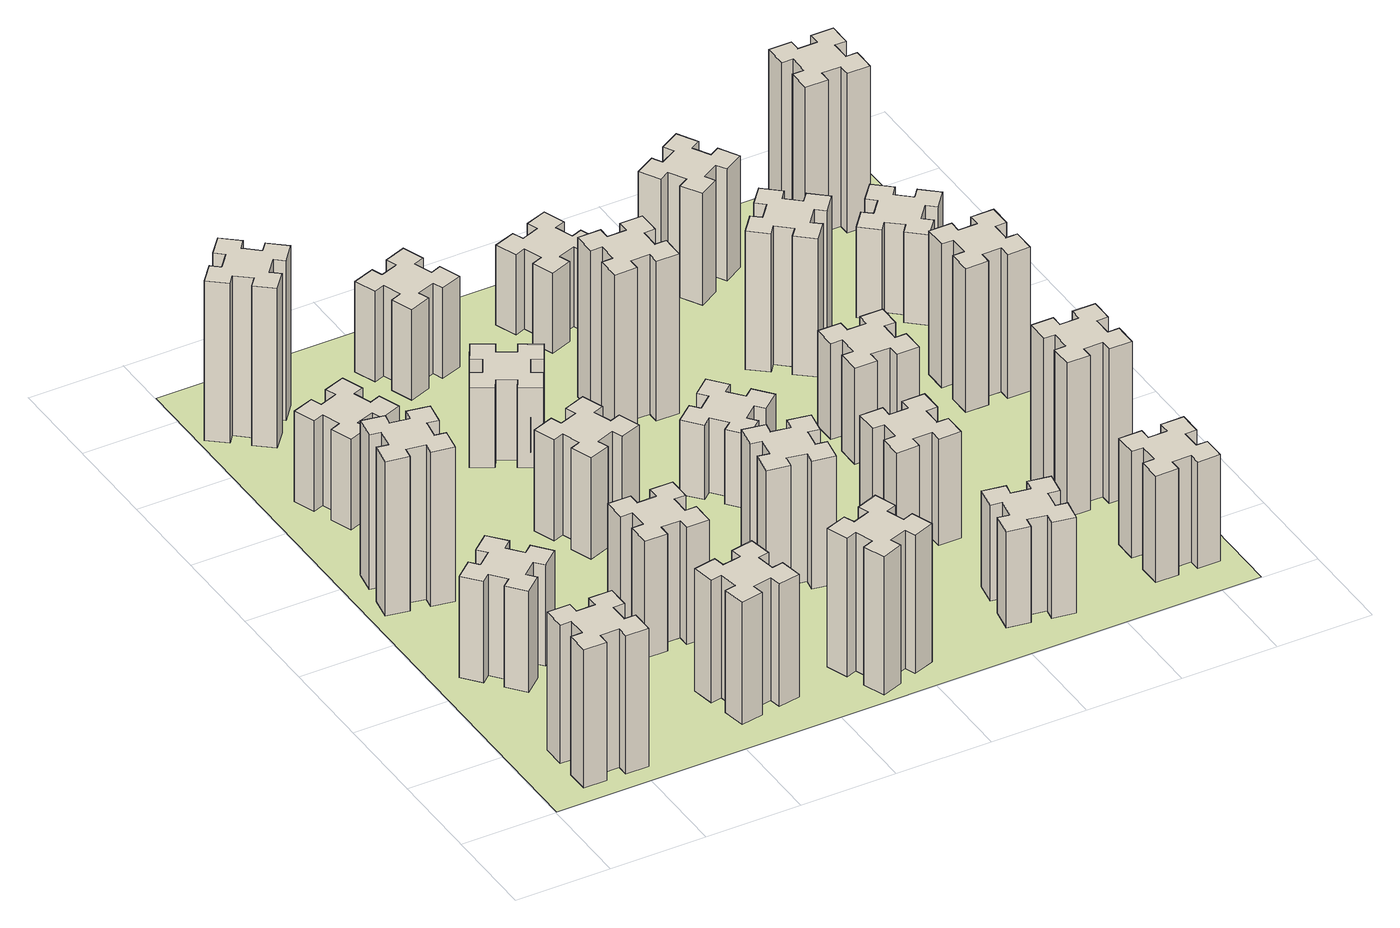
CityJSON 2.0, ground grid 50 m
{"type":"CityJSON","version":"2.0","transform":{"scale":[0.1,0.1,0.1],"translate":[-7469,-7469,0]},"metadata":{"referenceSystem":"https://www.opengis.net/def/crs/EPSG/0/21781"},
"CityObjects":{
"building1":{"type":"Building","attributes":{"class":"1000","function":"1000","usage":"1000","yearOfConstruction":2016,"roofType":"1000","measuredHeight":78,"storeysAboveGround":30,"storeysBelowGround":0},"geometry":[{"type":"Solid","lod":"1","boundaries":[[[[0,1,2,3,4,5,6,7,8,9,10,11,12,13,14,15,16,17,18,19]],[[17,16,20,21]],[[16,15,22,20]],[[15,14,23,22]],[[14,13,24,23]],[[13,12,25,24]],[[12,11,26,25]],[[11,10,27,26]],[[10,9,28,27]],[[9,8,29,28]],[[8,7,30,29]],[[7,6,31,30]],[[6,5,32,31]],[[5,4,33,32]],[[4,3,34,33]],[[3,2,35,34]],[[2,1,36,35]],[[1,0,37,36]],[[0,19,38,37]],[[19,18,39,38]],[[18,17,21,39]],[[24,25,26,27,28,29,30,31,32,33,34,35,36,37,38,39,21,20,22,23]]]]}]},
"building2":{"type":"Building","attributes":{"class":"1000","function":"1000","usage":"1000","yearOfConstruction":2016,"roofType":"1000","measuredHeight":57,"storeysAboveGround":30,"storeysBelowGround":0},"geometry":[{"type":"Solid","lod":"1","boundaries":[[[[40,41,42,43,44,45,46,47,48,49,50,51,52,53,54,55,56,57,58,59]],[[57,56,60,61]],[[56,55,62,60]],[[55,54,63,62]],[[54,53,64,63]],[[53,52,65,64]],[[52,51,66,65]],[[51,50,67,66]],[[50,49,68,67]],[[49,48,69,68]],[[48,47,70,69]],[[47,46,71,70]],[[46,45,72,71]],[[45,44,73,72]],[[44,43,74,73]],[[43,42,75,74]],[[42,41,76,75]],[[41,40,77,76]],[[40,59,78,77]],[[59,58,79,78]],[[58,57,61,79]],[[64,65,66,67,68,69,70,71,72,73,74,75,76,77,78,79,61,60,62,63]]]]}]},
"building3":{"type":"Building","attributes":{"class":"1000","function":"1000","usage":"1000","yearOfConstruction":2016,"roofType":"1000","measuredHeight":87,"storeysAboveGround":30,"storeysBelowGround":0},"geometry":[{"type":"Solid","lod":"1","boundaries":[[[[80,81,82,83,84,85,86,87,88,89,90,91,92,93,94,95,96,97,98,99]],[[97,96,100,101]],[[96,95,102,100]],[[95,94,103,102]],[[94,93,104,103]],[[93,92,105,104]],[[92,91,106,105]],[[91,90,107,106]],[[90,89,108,107]],[[89,88,109,108]],[[88,87,110,109]],[[87,86,111,110]],[[86,85,112,111]],[[85,84,113,112]],[[84,83,114,113]],[[83,82,115,114]],[[82,81,116,115]],[[81,80,117,116]],[[80,99,118,117]],[[99,98,119,118]],[[98,97,101,119]],[[104,105,106,107,108,109,110,111,112,113,114,115,116,117,118,119,101,100,102,103]]]]}]},
"building4":{"type":"Building","attributes":{"class":"1000","function":"1000","usage":"1000","yearOfConstruction":2016,"roofType":"1000","measuredHeight":51,"storeysAboveGround":30,"storeysBelowGround":0},"geometry":[{"type":"Solid","lod":"1","boundaries":[[[[120,121,122,123,124,125,126,127,128,129,130,131,132,133,134,135,136,137,138,139]],[[137,136,140,141]],[[136,135,142,140]],[[135,134,143,142]],[[134,133,144,143]],[[133,132,145,144]],[[132,131,146,145]],[[131,130,147,146]],[[130,129,148,147]],[[129,128,149,148]],[[128,127,150,149]],[[127,126,151,150]],[[126,125,152,151]],[[125,124,153,152]],[[124,123,154,153]],[[123,122,155,154]],[[122,121,156,155]],[[121,120,157,156]],[[120,139,158,157]],[[139,138,159,158]],[[138,137,141,159]],[[144,145,146,147,148,149,150,151,152,153,154,155,156,157,158,159,141,140,142,143]]]]}]},
"building5":{"type":"Building","attributes":{"class":"1000","function":"1000","usage":"1000","yearOfConstruction":2016,"roofType":"1000","measuredHeight":90,"storeysAboveGround":30,"storeysBelowGround":0},"geometry":[{"type":"Solid","lod":"1","boundaries":[[[[160,161,162,163,164,165,166,167,168,169,170,171,172,173,174,175,176,177,178,179]],[[177,176,180,181]],[[176,175,182,180]],[[175,174,183,182]],[[174,173,184,183]],[[173,172,185,184]],[[172,171,186,185]],[[171,170,187,186]],[[170,169,188,187]],[[169,168,189,188]],[[168,167,190,189]],[[167,166,191,190]],[[166,165,192,191]],[[165,164,193,192]],[[164,163,194,193]],[[163,162,195,194]],[[162,161,196,195]],[[161,160,197,196]],[[160,179,198,197]],[[179,178,199,198]],[[178,177,181,199]],[[184,185,186,187,188,189,190,191,192,193,194,195,196,197,198,199,181,180,182,183]]]]}]},
"building6":{"type":"Building","attributes":{"class":"1000","function":"1000","usage":"1000","yearOfConstruction":2016,"roofType":"1000","measuredHeight":69,"storeysAboveGround":30,"storeysBelowGround":0},"geometry":[{"type":"Solid","lod":"1","boundaries":[[[[200,201,202,203,204,205,206,207,208,209,210,211,212,213,214,215,216,217,218,219]],[[217,216,220,221]],[[216,215,222,220]],[[215,214,223,222]],[[214,213,224,223]],[[213,212,225,224]],[[212,211,226,225]],[[211,210,227,226]],[[210,209,228,227]],[[209,208,229,228]],[[208,207,230,229]],[[207,206,231,230]],[[206,205,232,231]],[[205,204,233,232]],[[204,203,234,233]],[[203,202,235,234]],[[202,201,236,235]],[[201,200,237,236]],[[200,219,238,237]],[[219,218,239,238]],[[218,217,221,239]],[[224,225,226,227,228,229,230,231,232,233,234,235,236,237,238,239,221,220,222,223]]]]}]},
"building7":{"type":"Building","attributes":{"class":"1000","function":"1000","usage":"1000","yearOfConstruction":2016,"roofType":"1000","measuredHeight":66,"storeysAboveGround":30,"storeysBelowGround":0},"geometry":[{"type":"Solid","lod":"1","boundaries":[[[[240,241,242,243,244,245,246,247,248,249,250,251,252,253,254,255,256,257,258,259]],[[257,256,260,261]],[[256,255,262,260]],[[255,254,263,262]],[[254,253,264,263]],[[253,252,265,264]],[[252,251,266,265]],[[251,250,267,266]],[[250,249,268,267]],[[249,248,269,268]],[[248,247,270,269]],[[247,246,271,270]],[[246,245,272,271]],[[245,244,273,272]],[[244,243,274,273]],[[243,242,275,274]],[[242,241,276,275]],[[241,240,277,276]],[[240,259,278,277]],[[259,258,279,278]],[[258,257,261,279]],[[264,265,266,267,268,269,270,271,272,273,274,275,276,277,278,279,261,260,262,263]]]]}]},
"building8":{"type":"Building","attributes":{"class":"1000","function":"1000","usage":"1000","yearOfConstruction":2016,"roofType":"1000","measuredHeight":57,"storeysAboveGround":30,"storeysBelowGround":0},"geometry":[{"type":"Solid","lod":"1","boundaries":[[[[280,281,282,283,284,285,286,287,288,289,290,291,292,293,294,295,296,297,298,299]],[[297,296,300,301]],[[296,295,302,300]],[[295,294,303,302]],[[294,293,304,303]],[[293,292,305,304]],[[292,291,306,305]],[[291,290,307,306]],[[290,289,308,307]],[[289,288,309,308]],[[288,287,310,309]],[[287,286,311,310]],[[286,285,312,311]],[[285,284,313,312]],[[284,283,314,313]],[[283,282,315,314]],[[282,281,316,315]],[[281,280,317,316]],[[280,299,318,317]],[[299,298,319,318]],[[298,297,301,319]],[[304,305,306,307,308,309,310,311,312,313,314,315,316,317,318,319,301,300,302,303]]]]}]},
"building9":{"type":"Building","attributes":{"class":"1000","function":"1000","usage":"1000","yearOfConstruction":2016,"roofType":"1000","measuredHeight":78,"storeysAboveGround":30,"storeysBelowGround":0},"geometry":[{"type":"Solid","lod":"1","boundaries":[[[[320,321,322,323,324,325,326,327,328,329,330,331,332,333,334,335,336,337,338,339]],[[337,336,340,341]],[[336,335,342,340]],[[335,334,343,342]],[[334,333,344,343]],[[333,332,345,344]],[[332,331,346,345]],[[331,330,347,346]],[[330,329,348,347]],[[329,328,349,348]],[[328,327,350,349]],[[327,326,351,350]],[[326,325,352,351]],[[325,324,353,352]],[[324,323,354,353]],[[323,322,355,354]],[[322,321,356,355]],[[321,320,357,356]],[[320,339,358,357]],[[339,338,359,358]],[[338,337,341,359]],[[344,345,346,347,348,349,350,351,352,353,354,355,356,357,358,359,341,340,342,343]]]]}]},
"building10":{"type":"Building","attributes":{"class":"1000","function":"1000","usage":"1000","yearOfConstruction":2016,"roofType":"1000","measuredHeight":45,"storeysAboveGround":30,"storeysBelowGround":0},"geometry":[{"type":"Solid","lod":"1","boundaries":[[[[360,361,362,363,364,365,366,367,368,369,370,371,372,373,374,375,376,377,378,379]],[[377,376,380,381]],[[376,375,382,380]],[[375,374,383,382]],[[374,373,384,383]],[[373,372,385,384]],[[372,371,386,385]],[[371,370,387,386]],[[370,369,388,387]],[[369,368,389,388]],[[368,367,390,389]],[[367,366,391,390]],[[366,365,392,391]],[[365,364,393,392]],[[364,363,394,393]],[[363,362,395,394]],[[362,361,396,395]],[[361,360,397,396]],[[360,379,398,397]],[[379,378,399,398]],[[378,377,381,399]],[[384,385,386,387,388,389,390,391,392,393,394,395,396,397,398,399,381,380,382,383]]]]}]},
"building11":{"type":"Building","attributes":{"class":"1000","function":"1000","usage":"1000","yearOfConstruction":2016,"roofType":"1000","measuredHeight":51,"storeysAboveGround":30,"storeysBelowGround":0},"geometry":[{"type":"Solid","lod":"1","boundaries":[[[[400,401,402,403,404,405,406,407,408,409,410,411,412,413,414,415,416,417,418,419]],[[417,416,420,421]],[[416,415,422,420]],[[415,414,423,422]],[[414,413,424,423]],[[413,412,425,424]],[[412,411,426,425]],[[411,410,427,426]],[[410,409,428,427]],[[409,408,429,428]],[[408,407,430,429]],[[407,406,431,430]],[[406,405,432,431]],[[405,404,433,432]],[[404,403,434,433]],[[403,402,435,434]],[[402,401,436,435]],[[401,400,437,436]],[[400,419,438,437]],[[419,418,439,438]],[[418,417,421,439]],[[424,425,426,427,428,429,430,431,432,433,434,435,436,437,438,439,421,420,422,423]]]]}]},
"building12":{"type":"Building","attributes":{"class":"1000","function":"1000","usage":"1000","yearOfConstruction":2016,"roofType":"1000","measuredHeight":72,"storeysAboveGround":30,"storeysBelowGround":0},"geometry":[{"type":"Solid","lod":"1","boundaries":[[[[440,441,442,443,444,445,446,447,448,449,450,451,452,453,454,455,456,457,458,459]],[[457,456,460,461]],[[456,455,462,460]],[[455,454,463,462]],[[454,453,464,463]],[[453,452,465,464]],[[452,451,466,465]],[[451,450,467,466]],[[450,449,468,467]],[[449,448,469,468]],[[448,447,470,469]],[[447,446,471,470]],[[446,445,472,471]],[[445,444,473,472]],[[444,443,474,473]],[[443,442,475,474]],[[442,441,476,475]],[[441,440,477,476]],[[440,459,478,477]],[[459,458,479,478]],[[458,457,461,479]],[[464,465,466,467,468,469,470,471,472,473,474,475,476,477,478,479,461,460,462,463]]]]}]},
"building13":{"type":"Building","attributes":{"class":"1000","function":"1000","usage":"1000","yearOfConstruction":2016,"roofType":"1000","measuredHeight":42,"storeysAboveGround":30,"storeysBelowGround":0},"geometry":[{"type":"Solid","lod":"1","boundaries":[[[[480,481,482,483,484,485,486,487,488,489,490,491,492,493,494,495,496,497,498,499]],[[497,496,500,501]],[[496,495,502,500]],[[495,494,503,502]],[[494,493,504,503]],[[493,492,505,504]],[[492,491,506,505]],[[491,490,507,506]],[[490,489,508,507]],[[489,488,509,508]],[[488,487,510,509]],[[487,486,511,510]],[[486,485,512,511]],[[485,484,513,512]],[[484,483,514,513]],[[483,482,515,514]],[[482,481,516,515]],[[481,480,517,516]],[[480,499,518,517]],[[499,498,519,518]],[[498,497,501,519]],[[504,505,506,507,508,509,510,511,512,513,514,515,516,517,518,519,501,500,502,503]]]]}]},
"building14":{"type":"Building","attributes":{"class":"1000","function":"1000","usage":"1000","yearOfConstruction":2016,"roofType":"1000","measuredHeight":90,"storeysAboveGround":30,"storeysBelowGround":0},"geometry":[{"type":"Solid","lod":"1","boundaries":[[[[520,521,522,523,524,525,526,527,528,529,530,531,532,533,534,535,536,537,538,539]],[[537,536,540,541]],[[536,535,542,540]],[[535,534,543,542]],[[534,533,544,543]],[[533,532,545,544]],[[532,531,546,545]],[[531,530,547,546]],[[530,529,548,547]],[[529,528,549,548]],[[528,527,550,549]],[[527,526,551,550]],[[526,525,552,551]],[[525,524,553,552]],[[524,523,554,553]],[[523,522,555,554]],[[522,521,556,555]],[[521,520,557,556]],[[520,539,558,557]],[[539,538,559,558]],[[538,537,541,559]],[[544,545,546,547,548,549,550,551,552,553,554,555,556,557,558,559,541,540,542,543]]]]}]},
"building15":{"type":"Building","attributes":{"class":"1000","function":"1000","usage":"1000","yearOfConstruction":2016,"roofType":"1000","measuredHeight":54,"storeysAboveGround":30,"storeysBelowGround":0},"geometry":[{"type":"Solid","lod":"1","boundaries":[[[[560,561,562,563,564,565,566,567,568,569,570,571,572,573,574,575,576,577,578,579]],[[577,576,580,581]],[[576,575,582,580]],[[575,574,583,582]],[[574,573,584,583]],[[573,572,585,584]],[[572,571,586,585]],[[571,570,587,586]],[[570,569,588,587]],[[569,568,589,588]],[[568,567,590,589]],[[567,566,591,590]],[[566,565,592,591]],[[565,564,593,592]],[[564,563,594,593]],[[563,562,595,594]],[[562,561,596,595]],[[561,560,597,596]],[[560,579,598,597]],[[579,578,599,598]],[[578,577,581,599]],[[584,585,586,587,588,589,590,591,592,593,594,595,596,597,598,599,581,580,582,583]]]]}]},
"building16":{"type":"Building","attributes":{"class":"1000","function":"1000","usage":"1000","yearOfConstruction":2016,"roofType":"1000","measuredHeight":60,"storeysAboveGround":30,"storeysBelowGround":0},"geometry":[{"type":"Solid","lod":"1","boundaries":[[[[600,601,602,603,604,605,606,607,608,609,610,611,612,613,614,615,616,617,618,619]],[[617,616,620,621]],[[616,615,622,620]],[[615,614,623,622]],[[614,613,624,623]],[[613,612,625,624]],[[612,611,626,625]],[[611,610,627,626]],[[610,609,628,627]],[[609,608,629,628]],[[608,607,630,629]],[[607,606,631,630]],[[606,605,632,631]],[[605,604,633,632]],[[604,603,634,633]],[[603,602,635,634]],[[602,601,636,635]],[[601,600,637,636]],[[600,619,638,637]],[[619,618,639,638]],[[618,617,621,639]],[[624,625,626,627,628,629,630,631,632,633,634,635,636,637,638,639,621,620,622,623]]]]}]},
"building17":{"type":"Building","attributes":{"class":"1000","function":"1000","usage":"1000","yearOfConstruction":2016,"roofType":"1000","measuredHeight":45,"storeysAboveGround":30,"storeysBelowGround":0},"geometry":[{"type":"Solid","lod":"1","boundaries":[[[[640,641,642,643,644,645,646,647,648,649,650,651,652,653,654,655,656,657,658,659]],[[657,656,660,661]],[[656,655,662,660]],[[655,654,663,662]],[[654,653,664,663]],[[653,652,665,664]],[[652,651,666,665]],[[651,650,667,666]],[[650,649,668,667]],[[649,648,669,668]],[[648,647,670,669]],[[647,646,671,670]],[[646,645,672,671]],[[645,644,673,672]],[[644,643,674,673]],[[643,642,675,674]],[[642,641,676,675]],[[641,640,677,676]],[[640,659,678,677]],[[659,658,679,678]],[[658,657,661,679]],[[664,665,666,667,668,669,670,671,672,673,674,675,676,677,678,679,661,660,662,663]]]]}]},
"building18":{"type":"Building","attributes":{"class":"1000","function":"1000","usage":"1000","yearOfConstruction":2016,"roofType":"1000","measuredHeight":54,"storeysAboveGround":30,"storeysBelowGround":0},"geometry":[{"type":"Solid","lod":"1","boundaries":[[[[680,681,682,683,684,685,686,687,688,689,690,691,692,693,694,695,696,697,698,699]],[[697,696,700,701]],[[696,695,702,700]],[[695,694,703,702]],[[694,693,704,703]],[[693,692,705,704]],[[692,691,706,705]],[[691,690,707,706]],[[690,689,708,707]],[[689,688,709,708]],[[688,687,710,709]],[[687,686,711,710]],[[686,685,712,711]],[[685,684,713,712]],[[684,683,714,713]],[[683,682,715,714]],[[682,681,716,715]],[[681,680,717,716]],[[680,699,718,717]],[[699,698,719,718]],[[698,697,701,719]],[[704,705,706,707,708,709,710,711,712,713,714,715,716,717,718,719,701,700,702,703]]]]}]},
"building19":{"type":"Building","attributes":{"class":"1000","function":"1000","usage":"1000","yearOfConstruction":2016,"roofType":"1000","measuredHeight":78,"storeysAboveGround":30,"storeysBelowGround":0},"geometry":[{"type":"Solid","lod":"1","boundaries":[[[[720,721,722,723,724,725,726,727,728,729,730,731,732,733,734,735,736,737,738,739]],[[737,736,740,741]],[[736,735,742,740]],[[735,734,743,742]],[[734,733,744,743]],[[733,732,745,744]],[[732,731,746,745]],[[731,730,747,746]],[[730,729,748,747]],[[729,728,749,748]],[[728,727,750,749]],[[727,726,751,750]],[[726,725,752,751]],[[725,724,753,752]],[[724,723,754,753]],[[723,722,755,754]],[[722,721,756,755]],[[721,720,757,756]],[[720,739,758,757]],[[739,738,759,758]],[[738,737,741,759]],[[744,745,746,747,748,749,750,751,752,753,754,755,756,757,758,759,741,740,742,743]]]]}]},
"building20":{"type":"Building","attributes":{"class":"1000","function":"1000","usage":"1000","yearOfConstruction":2016,"roofType":"1000","measuredHeight":60,"storeysAboveGround":30,"storeysBelowGround":0},"geometry":[{"type":"Solid","lod":"1","boundaries":[[[[760,761,762,763,764,765,766,767,768,769,770,771,772,773,774,775,776,777,778,779]],[[777,776,780,781]],[[776,775,782,780]],[[775,774,783,782]],[[774,773,784,783]],[[773,772,785,784]],[[772,771,786,785]],[[771,770,787,786]],[[770,769,788,787]],[[769,768,789,788]],[[768,767,790,789]],[[767,766,791,790]],[[766,765,792,791]],[[765,764,793,792]],[[764,763,794,793]],[[763,762,795,794]],[[762,761,796,795]],[[761,760,797,796]],[[760,779,798,797]],[[779,778,799,798]],[[778,777,781,799]],[[784,785,786,787,788,789,790,791,792,793,794,795,796,797,798,799,781,780,782,783]]]]}]},
"building21":{"type":"Building","attributes":{"class":"1000","function":"1000","usage":"1000","yearOfConstruction":2016,"roofType":"1000","measuredHeight":63,"storeysAboveGround":30,"storeysBelowGround":0},"geometry":[{"type":"Solid","lod":"1","boundaries":[[[[800,801,802,803,804,805,806,807,808,809,810,811,812,813,814,815,816,817,818,819]],[[817,816,820,821]],[[816,815,822,820]],[[815,814,823,822]],[[814,813,824,823]],[[813,812,825,824]],[[812,811,826,825]],[[811,810,827,826]],[[810,809,828,827]],[[809,808,829,828]],[[808,807,830,829]],[[807,806,831,830]],[[806,805,832,831]],[[805,804,833,832]],[[804,803,834,833]],[[803,802,835,834]],[[802,801,836,835]],[[801,800,837,836]],[[800,819,838,837]],[[819,818,839,838]],[[818,817,821,839]],[[824,825,826,827,828,829,830,831,832,833,834,835,836,837,838,839,821,820,822,823]]]]}]},
"building22":{"type":"Building","attributes":{"class":"1000","function":"1000","usage":"1000","yearOfConstruction":2016,"roofType":"1000","measuredHeight":87,"storeysAboveGround":30,"storeysBelowGround":0},"geometry":[{"type":"Solid","lod":"1","boundaries":[[[[840,841,842,843,844,845,846,847,848,849,850,851,852,853,854,855,856,857,858,859]],[[857,856,860,861]],[[856,855,862,860]],[[855,854,863,862]],[[854,853,864,863]],[[853,852,865,864]],[[852,851,866,865]],[[851,850,867,866]],[[850,849,868,867]],[[849,848,869,868]],[[848,847,870,869]],[[847,846,871,870]],[[846,845,872,871]],[[845,844,873,872]],[[844,843,874,873]],[[843,842,875,874]],[[842,841,876,875]],[[841,840,877,876]],[[840,859,878,877]],[[859,858,879,878]],[[858,857,861,879]],[[864,865,866,867,868,869,870,871,872,873,874,875,876,877,878,879,861,860,862,863]]]]}]},
"building23":{"type":"Building","attributes":{"class":"1000","function":"1000","usage":"1000","yearOfConstruction":2016,"roofType":"1000","measuredHeight":81,"storeysAboveGround":30,"storeysBelowGround":0},"geometry":[{"type":"Solid","lod":"1","boundaries":[[[[880,881,882,883,884,885,886,887,888,889,890,891,892,893,894,895,896,897,898,899]],[[897,896,900,901]],[[896,895,902,900]],[[895,894,903,902]],[[894,893,904,903]],[[893,892,905,904]],[[892,891,906,905]],[[891,890,907,906]],[[890,889,908,907]],[[889,888,909,908]],[[888,887,910,909]],[[887,886,911,910]],[[886,885,912,911]],[[885,884,913,912]],[[884,883,914,913]],[[883,882,915,914]],[[882,881,916,915]],[[881,880,917,916]],[[880,899,918,917]],[[899,898,919,918]],[[898,897,901,919]],[[904,905,906,907,908,909,910,911,912,913,914,915,916,917,918,919,901,900,902,903]]]]}]},
"building24":{"type":"Building","attributes":{"class":"1000","function":"1000","usage":"1000","yearOfConstruction":2016,"roofType":"1000","measuredHeight":51,"storeysAboveGround":30,"storeysBelowGround":0},"geometry":[{"type":"Solid","lod":"1","boundaries":[[[[920,921,922,923,924,925,926,927,928,929,930,931,932,933,934,935,936,937,938,939]],[[937,936,940,941]],[[936,935,942,940]],[[935,934,943,942]],[[934,933,944,943]],[[933,932,945,944]],[[932,931,946,945]],[[931,930,947,946]],[[930,929,948,947]],[[929,928,949,948]],[[928,927,950,949]],[[927,926,951,950]],[[926,925,952,951]],[[925,924,953,952]],[[924,923,954,953]],[[923,922,955,954]],[[922,921,956,955]],[[921,920,957,956]],[[920,939,958,957]],[[939,938,959,958]],[[938,937,941,959]],[[944,945,946,947,948,949,950,951,952,953,954,955,956,957,958,959,941,940,942,943]]]]}]},
"building25":{"type":"Building","attributes":{"class":"1000","function":"1000","usage":"1000","yearOfConstruction":2016,"roofType":"1000","measuredHeight":90,"storeysAboveGround":30,"storeysBelowGround":0},"geometry":[{"type":"Solid","lod":"1","boundaries":[[[[960,961,962,963,964,965,966,967,968,969,970,971,972,973,974,975,976,977,978,979]],[[977,976,980,981]],[[976,975,982,980]],[[975,974,983,982]],[[974,973,984,983]],[[973,972,985,984]],[[972,971,986,985]],[[971,970,987,986]],[[970,969,988,987]],[[969,968,989,988]],[[968,967,990,989]],[[967,966,991,990]],[[966,965,992,991]],[[965,964,993,992]],[[964,963,994,993]],[[963,962,995,994]],[[962,961,996,995]],[[961,960,997,996]],[[960,979,998,997]],[[979,978,999,998]],[[978,977,981,999]],[[984,985,986,987,988,989,990,991,992,993,994,995,996,997,998,999,981,980,982,983]]]]}]},
"landuse1":{"type":"LandUse","attributes":{"name":"plot1","function":"1010"},"geometry":[{"type":"MultiSurface","lod":"1","boundaries":[[[1000,1001,1002,1003]]]}]}
},
"vertices":[
[485,225,0],[485,325,0],[545,325,0],[545,445,0],[425,445,0],[425,385,0],[325,385,0],[325,445,0],[205,445,0],[205,325,0],[265,325,0],[265,225,0],[205,225,0],[205,105,0],[325,105,0],[325,165,0],[425,165,0],[425,105,0],[545,105,0],[545,225,0],[425,165,780],[425,105,780],[325,165,780],[325,105,780],[205,105,780],[205,225,780],[265,225,780],[265,325,780],[205,325,780],[205,445,780],[325,445,780],[325,385,780],[425,385,780],[425,445,780],[545,445,780],[545,325,780],[485,325,780],[485,225,780],[545,225,780],[545,105,780],
[492,1148,0],[427,1224,0],[473,1263,0],[396,1355,0],[304,1278,0],[343,1232,0],[266,1167,0],[228,1213,0],[136,1136,0],[213,1044,0],[259,1083,0],[323,1006,0],[277,968,0],[354,876,0],[446,953,0],[408,999,0],[484,1063,0],[523,1017,0],[615,1094,0],[538,1186,0],[484,1063,570],[523,1017,570],[408,999,570],[446,953,570],[354,876,570],[277,968,570],[323,1006,570],[259,1083,570],[213,1044,570],[136,1136,570],[228,1213,570],[266,1167,570],[343,1232,570],[304,1278,570],[396,1355,570],[473,1263,570],[427,1224,570],[492,1148,570],[538,1186,570],[615,1094,570],
[176,1924,0],[158,1825,0],[99,1836,0],[78,1717,0],[197,1697,0],[207,1756,0],[305,1738,0],[295,1679,0],[413,1658,0],[434,1777,0],[375,1787,0],[392,1885,0],[451,1875,0],[472,1993,0],[354,2014,0],[344,1955,0],[245,1972,0],[256,2031,0],[137,2052,0],[117,1934,0],[245,1972,870],[256,2031,870],[344,1955,870],[354,2014,870],[472,1993,870],[451,1875,870],[392,1885,870],[375,1787,870],[434,1777,870],[413,1658,870],[295,1679,870],[305,1738,870],[207,1756,870],[197,1697,870],[78,1717,870],[99,1836,870],[158,1825,870],[176,1924,870],[117,1934,870],[137,2052,870],
[385,2716,0],[291,2682,0],[270,2738,0],[157,2697,0],[199,2584,0],[255,2605,0],[289,2511,0],[233,2490,0],[274,2377,0],[387,2419,0],[366,2475,0],[460,2509,0],[480,2453,0],[593,2494,0],[552,2607,0],[496,2586,0],[462,2680,0],[518,2700,0],[477,2813,0],[364,2772,0],[462,2680,510],[518,2700,510],[496,2586,510],[552,2607,510],[593,2494,510],[480,2453,510],[460,2509,510],[366,2475,510],[387,2419,510],[274,2377,510],[233,2490,510],[289,2511,510],[255,2605,510],[199,2584,510],[157,2697,510],[270,2738,510],[291,2682,510],[385,2716,510],[364,2772,510],[477,2813,510],
[384,3387,0],[308,3452,0],[346,3498,0],[254,3575,0],[177,3483,0],[223,3444,0],[159,3368,0],[113,3406,0],[36,3314,0],[128,3237,0],[166,3283,0],[243,3219,0],[204,3173,0],[296,3096,0],[373,3188,0],[327,3226,0],[392,3303,0],[438,3264,0],[515,3356,0],[423,3433,0],[392,3303,900],[438,3264,900],[327,3226,900],[373,3188,900],[296,3096,900],[204,3173,900],[243,3219,900],[166,3283,900],[128,3237,900],[36,3314,900],[113,3406,900],[159,3368,900],[223,3444,900],[177,3483,900],[254,3575,900],[346,3498,900],[308,3452,900],[384,3387,900],[423,3433,900],[515,3356,900],
[1332,345,0],[1315,444,0],[1374,454,0],[1353,572,0],[1235,551,0],[1245,492,0],[1147,475,0],[1137,534,0],[1018,513,0],[1039,395,0],[1098,405,0],[1116,307,0],[1057,297,0],[1077,178,0],[1196,199,0],[1185,258,0],[1284,276,0],[1294,217,0],[1412,237,0],[1391,356,0],[1284,276,690],[1294,217,690],[1185,258,690],[1196,199,690],[1077,178,690],[1057,297,690],[1116,307,690],[1098,405,690],[1039,395,690],[1018,513,690],[1137,534,690],[1147,475,690],[1245,492,690],[1235,551,690],[1353,572,690],[1374,454,690],[1315,444,690],[1332,345,690],[1391,356,690],[1412,237,690],
[1005,1065,0],[1005,965,0],[945,965,0],[945,845,0],[1065,845,0],[1065,905,0],[1165,905,0],[1165,845,0],[1285,845,0],[1285,965,0],[1225,965,0],[1225,1065,0],[1285,1065,0],[1285,1185,0],[1165,1185,0],[1165,1125,0],[1065,1125,0],[1065,1185,0],[945,1185,0],[945,1065,0],[1065,1125,660],[1065,1185,660],[1165,1125,660],[1165,1185,660],[1285,1185,660],[1285,1065,660],[1225,1065,660],[1225,965,660],[1285,965,660],[1285,845,660],[1165,845,660],[1165,905,660],[1065,905,660],[1065,845,660],[945,845,660],[945,965,660],[1005,965,660],[1005,1065,660],[945,1065,660],[945,1185,660],
[1336,1846,0],[1302,1940,0],[1358,1960,0],[1317,2073,0],[1204,2032,0],[1225,1976,0],[1131,1942,0],[1110,1998,0],[997,1957,0],[1039,1844,0],[1095,1865,0],[1129,1771,0],[1073,1750,0],[1114,1637,0],[1227,1679,0],[1206,1735,0],[1300,1769,0],[1320,1713,0],[1433,1754,0],[1392,1867,0],[1300,1769,570],[1320,1713,570],[1206,1735,570],[1227,1679,570],[1114,1637,570],[1073,1750,570],[1129,1771,570],[1095,1865,570],[1039,1844,570],[997,1957,570],[1110,1998,570],[1131,1942,570],[1225,1976,570],[1204,2032,570],[1317,2073,570],[1358,1960,570],[1302,1940,570],[1336,1846,570],[1392,1867,570],[1433,1754,570],
[1976,266,0],[1942,360,0],[1998,380,0],[1957,493,0],[1844,452,0],[1865,396,0],[1771,362,0],[1750,418,0],[1637,377,0],[1679,264,0],[1735,285,0],[1769,191,0],[1713,170,0],[1754,57,0],[1867,99,0],[1846,155,0],[1940,189,0],[1960,133,0],[2073,174,0],[2032,287,0],[1940,189,780],[1960,133,780],[1846,155,780],[1867,99,780],[1754,57,780],[1713,170,780],[1769,191,780],[1735,285,780],[1679,264,780],[1637,377,780],[1750,418,780],[1771,362,780],[1865,396,780],[1844,452,780],[1957,493,780],[1998,380,780],[1942,360,780],[1976,266,780],[2032,287,780],[2073,174,780],
[1117,2525,0],[1204,2475,0],[1174,2423,0],[1278,2363,0],[1338,2467,0],[1286,2497,0],[1336,2584,0],[1388,2554,0],[1448,2658,0],[1344,2718,0],[1314,2666,0],[1227,2716,0],[1257,2768,0],[1153,2828,0],[1093,2724,0],[1145,2694,0],[1095,2607,0],[1043,2637,0],[983,2533,0],[1087,2473,0],[1095,2607,450],[1043,2637,450],[1145,2694,450],[1093,2724,450],[1153,2828,450],[1257,2768,450],[1227,2716,450],[1314,2666,450],[1344,2718,450],[1448,2658,450],[1388,2554,450],[1336,2584,450],[1286,2497,450],[1338,2467,450],[1278,2363,450],[1174,2423,450],[1204,2475,450],[1117,2525,450],[1087,2473,450],[983,2533,450],
[1125,3456,0],[1031,3422,0],[1010,3478,0],[897,3437,0],[939,3324,0],[995,3345,0],[1029,3251,0],[973,3230,0],[1014,3117,0],[1127,3159,0],[1106,3215,0],[1200,3249,0],[1220,3193,0],[1333,3234,0],[1292,3347,0],[1236,3326,0],[1202,3420,0],[1258,3440,0],[1217,3553,0],[1104,3512,0],[1202,3420,510],[1258,3440,510],[1236,3326,510],[1292,3347,510],[1333,3234,510],[1220,3193,510],[1200,3249,510],[1106,3215,510],[1127,3159,510],[1014,3117,510],[973,3230,510],[1029,3251,510],[995,3345,510],[939,3324,510],[897,3437,510],[1010,3478,510],[1031,3422,510],[1125,3456,510],[1104,3512,510],[1217,3553,510],
[1924,1215,0],[1825,1232,0],[1836,1291,0],[1717,1312,0],[1697,1194,0],[1756,1184,0],[1738,1085,0],[1679,1096,0],[1658,977,0],[1777,957,0],[1787,1016,0],[1885,998,0],[1875,939,0],[1993,918,0],[2014,1037,0],[1955,1047,0],[1972,1145,0],[2031,1135,0],[2052,1253,0],[1934,1274,0],[1972,1145,720],[2031,1135,720],[1955,1047,720],[2014,1037,720],[1993,918,720],[1875,939,720],[1885,998,720],[1787,1016,720],[1777,957,720],[1658,977,720],[1679,1096,720],[1738,1085,720],[1756,1184,720],[1697,1194,720],[1717,1312,720],[1836,1291,720],[1825,1232,720],[1924,1215,720],[1934,1274,720],[2052,1253,720],
[1839,1823,0],[1903,1746,0],[1857,1708,0],[1934,1616,0],[2026,1693,0],[1988,1739,0],[2064,1803,0],[2103,1757,0],[2195,1834,0],[2118,1926,0],[2072,1888,0],[2007,1964,0],[2053,2003,0],[1976,2095,0],[1884,2018,0],[1923,1972,0],[1846,1907,0],[1808,1953,0],[1716,1876,0],[1793,1784,0],[1846,1907,420],[1808,1953,420],[1923,1972,420],[1884,2018,420],[1976,2095,420],[2053,2003,420],[2007,1964,420],[2072,1888,420],[2118,1926,420],[2195,1834,420],[2103,1757,420],[2064,1803,420],[1988,1739,420],[2026,1693,420],[1934,1616,420],[1857,1708,420],[1903,1746,420],[1839,1823,420],[1793,1784,420],[1716,1876,420],
[1905,2705,0],[1805,2705,0],[1805,2765,0],[1685,2765,0],[1685,2645,0],[1745,2645,0],[1745,2545,0],[1685,2545,0],[1685,2425,0],[1805,2425,0],[1805,2485,0],[1905,2485,0],[1905,2425,0],[2025,2425,0],[2025,2545,0],[1965,2545,0],[1965,2645,0],[2025,2645,0],[2025,2765,0],[1905,2765,0],[1965,2645,900],[2025,2645,900],[1965,2545,900],[2025,2545,900],[2025,2425,900],[1905,2425,900],[1905,2485,900],[1805,2485,900],[1805,2425,900],[1685,2425,900],[1685,2545,900],[1745,2545,900],[1745,2645,900],[1685,2645,900],[1685,2765,900],[1805,2765,900],[1805,2705,900],[1905,2705,900],[1905,2765,900],[2025,2765,900],
[2764,475,0],[2665,492,0],[2676,551,0],[2557,572,0],[2537,454,0],[2596,444,0],[2578,345,0],[2519,356,0],[2498,237,0],[2617,217,0],[2627,276,0],[2725,258,0],[2715,199,0],[2833,178,0],[2854,297,0],[2795,307,0],[2812,405,0],[2871,395,0],[2892,513,0],[2774,534,0],[2812,405,540],[2871,395,540],[2795,307,540],[2854,297,540],[2833,178,540],[2715,199,540],[2725,258,540],[2627,276,540],[2617,217,540],[2498,237,540],[2519,356,540],[2578,345,540],[2596,444,540],[2537,454,540],[2557,572,540],[2676,551,540],[2665,492,540],[2764,475,540],[2774,534,540],[2892,513,540],
[2385,1165,0],[2385,1065,0],[2325,1065,0],[2325,945,0],[2445,945,0],[2445,1005,0],[2545,1005,0],[2545,945,0],[2665,945,0],[2665,1065,0],[2605,1065,0],[2605,1165,0],[2665,1165,0],[2665,1285,0],[2545,1285,0],[2545,1225,0],[2445,1225,0],[2445,1285,0],[2325,1285,0],[2325,1165,0],[2445,1225,600],[2445,1285,600],[2545,1225,600],[2545,1285,600],[2665,1285,600],[2665,1165,600],[2605,1165,600],[2605,1065,600],[2665,1065,600],[2665,945,600],[2545,945,600],[2545,1005,600],[2445,1005,600],[2445,945,600],[2325,945,600],[2325,1065,600],[2385,1065,600],[2385,1165,600],[2325,1165,600],[2325,1285,600],
[1865,3456,0],[1771,3422,0],[1750,3478,0],[1637,3437,0],[1679,3324,0],[1735,3345,0],[1769,3251,0],[1713,3230,0],[1754,3117,0],[1867,3159,0],[1846,3215,0],[1940,3249,0],[1960,3193,0],[2073,3234,0],[2032,3347,0],[1976,3326,0],[1942,3420,0],[1998,3440,0],[1957,3553,0],[1844,3512,0],[1942,3420,450],[1998,3440,450],[1976,3326,450],[2032,3347,450],[2073,3234,450],[1960,3193,450],[1940,3249,450],[1846,3215,450],[1867,3159,450],[1754,3117,450],[1713,3230,450],[1769,3251,450],[1735,3345,450],[1679,3324,450],[1637,3437,450],[1750,3478,450],[1771,3422,450],[1865,3456,450],[1844,3512,450],[1957,3553,450],
[2805,1805,0],[2805,1905,0],[2865,1905,0],[2865,2025,0],[2745,2025,0],[2745,1965,0],[2645,1965,0],[2645,2025,0],[2525,2025,0],[2525,1905,0],[2585,1905,0],[2585,1805,0],[2525,1805,0],[2525,1685,0],[2645,1685,0],[2645,1745,0],[2745,1745,0],[2745,1685,0],[2865,1685,0],[2865,1805,0],[2745,1745,540],[2745,1685,540],[2645,1745,540],[2645,1685,540],[2525,1685,540],[2525,1805,540],[2585,1805,540],[2585,1905,540],[2525,1905,540],[2525,2025,540],[2645,2025,540],[2645,1965,540],[2745,1965,540],[2745,2025,540],[2865,2025,540],[2865,1905,540],[2805,1905,540],[2805,1805,540],[2865,1805,540],[2865,1685,540],
[2804,2647,0],[2728,2712,0],[2766,2758,0],[2674,2835,0],[2597,2743,0],[2643,2704,0],[2579,2628,0],[2533,2666,0],[2456,2574,0],[2548,2497,0],[2586,2543,0],[2663,2479,0],[2624,2433,0],[2716,2356,0],[2793,2448,0],[2747,2486,0],[2812,2563,0],[2858,2524,0],[2935,2616,0],[2843,2693,0],[2812,2563,780],[2858,2524,780],[2747,2486,780],[2793,2448,780],[2716,2356,780],[2624,2433,780],[2663,2479,780],[2586,2543,780],[2548,2497,780],[2456,2574,780],[2533,2666,780],[2579,2628,780],[2643,2704,780],[2597,2743,780],[2674,2835,780],[2766,2758,780],[2728,2712,780],[2804,2647,780],[2843,2693,780],[2935,2616,780],
[3325,425,0],[3325,325,0],[3265,325,0],[3265,205,0],[3385,205,0],[3385,265,0],[3485,265,0],[3485,205,0],[3605,205,0],[3605,325,0],[3545,325,0],[3545,425,0],[3605,425,0],[3605,545,0],[3485,545,0],[3485,485,0],[3385,485,0],[3385,545,0],[3265,545,0],[3265,425,0],[3385,485,600],[3385,545,600],[3485,485,600],[3485,545,600],[3605,545,600],[3605,425,600],[3545,425,600],[3545,325,600],[3605,325,600],[3605,205,600],[3485,205,600],[3485,265,600],[3385,265,600],[3385,205,600],[3265,205,600],[3265,325,600],[3325,325,600],[3325,425,600],[3265,425,600],[3265,545,600],
[2716,3347,0],[2666,3434,0],[2718,3464,0],[2658,3568,0],[2554,3508,0],[2584,3456,0],[2497,3406,0],[2467,3458,0],[2363,3398,0],[2423,3294,0],[2475,3324,0],[2525,3237,0],[2473,3207,0],[2533,3103,0],[2637,3163,0],[2607,3215,0],[2694,3265,0],[2724,3213,0],[2828,3273,0],[2768,3377,0],[2694,3265,630],[2724,3213,630],[2607,3215,630],[2637,3163,630],[2533,3103,630],[2473,3207,630],[2525,3237,630],[2475,3324,630],[2423,3294,630],[2363,3398,630],[2467,3458,630],[2497,3406,630],[2584,3456,630],[2554,3508,630],[2658,3568,630],[2718,3464,630],[2666,3434,630],[2716,3347,630],[2768,3377,630],[2828,3273,630],
[3285,905,0],[3385,905,0],[3385,845,0],[3505,845,0],[3505,965,0],[3445,965,0],[3445,1065,0],[3505,1065,0],[3505,1185,0],[3385,1185,0],[3385,1125,0],[3285,1125,0],[3285,1185,0],[3165,1185,0],[3165,1065,0],[3225,1065,0],[3225,965,0],[3165,965,0],[3165,845,0],[3285,845,0],[3225,965,870],[3165,965,870],[3225,1065,870],[3165,1065,870],[3165,1185,870],[3285,1185,870],[3285,1125,870],[3385,1125,870],[3385,1185,870],[3505,1185,870],[3505,1065,870],[3445,1065,870],[3445,965,870],[3505,965,870],[3505,845,870],[3385,845,870],[3385,905,870],[3285,905,870],[3285,845,870],[3165,845,870],
[3225,2005,0],[3225,1905,0],[3165,1905,0],[3165,1785,0],[3285,1785,0],[3285,1845,0],[3385,1845,0],[3385,1785,0],[3505,1785,0],[3505,1905,0],[3445,1905,0],[3445,2005,0],[3505,2005,0],[3505,2125,0],[3385,2125,0],[3385,2065,0],[3285,2065,0],[3285,2125,0],[3165,2125,0],[3165,2005,0],[3285,2065,810],[3285,2125,810],[3385,2065,810],[3385,2125,810],[3505,2125,810],[3505,2005,810],[3445,2005,810],[3445,1905,810],[3505,1905,810],[3505,1785,810],[3385,1785,810],[3385,1845,810],[3285,1845,810],[3285,1785,810],[3165,1785,810],[3165,1905,810],[3225,1905,810],[3225,2005,810],[3165,2005,810],[3165,2125,810],
[3444,2747,0],[3368,2812,0],[3406,2858,0],[3314,2935,0],[3237,2843,0],[3283,2804,0],[3219,2728,0],[3173,2766,0],[3096,2674,0],[3188,2597,0],[3226,2643,0],[3303,2579,0],[3264,2533,0],[3356,2456,0],[3433,2548,0],[3387,2586,0],[3452,2663,0],[3498,2624,0],[3575,2716,0],[3483,2793,0],[3452,2663,510],[3498,2624,510],[3387,2586,510],[3433,2548,510],[3356,2456,510],[3264,2533,510],[3303,2579,510],[3226,2643,510],[3188,2597,510],[3096,2674,510],[3173,2766,510],[3219,2728,510],[3283,2804,510],[3237,2843,510],[3314,2935,510],[3406,2858,510],[3368,2812,510],[3444,2747,510],[3483,2793,510],[3575,2716,510],
[3285,3325,0],[3385,3325,0],[3385,3265,0],[3505,3265,0],[3505,3385,0],[3445,3385,0],[3445,3485,0],[3505,3485,0],[3505,3605,0],[3385,3605,0],[3385,3545,0],[3285,3545,0],[3285,3605,0],[3165,3605,0],[3165,3485,0],[3225,3485,0],[3225,3385,0],[3165,3385,0],[3165,3265,0],[3285,3265,0],[3225,3385,900],[3165,3385,900],[3225,3485,900],[3165,3485,900],[3165,3605,900],[3285,3605,900],[3285,3545,900],[3385,3545,900],[3385,3605,900],[3505,3605,900],[3505,3485,900],[3445,3485,900],[3445,3385,900],[3505,3385,900],[3505,3265,900],[3385,3265,900],[3385,3325,900],[3285,3325,900],[3285,3265,900],[3165,3265,900],
[5,3705,0],[3705,3705,0],[3705,5,0],[5,5,0]
]}
